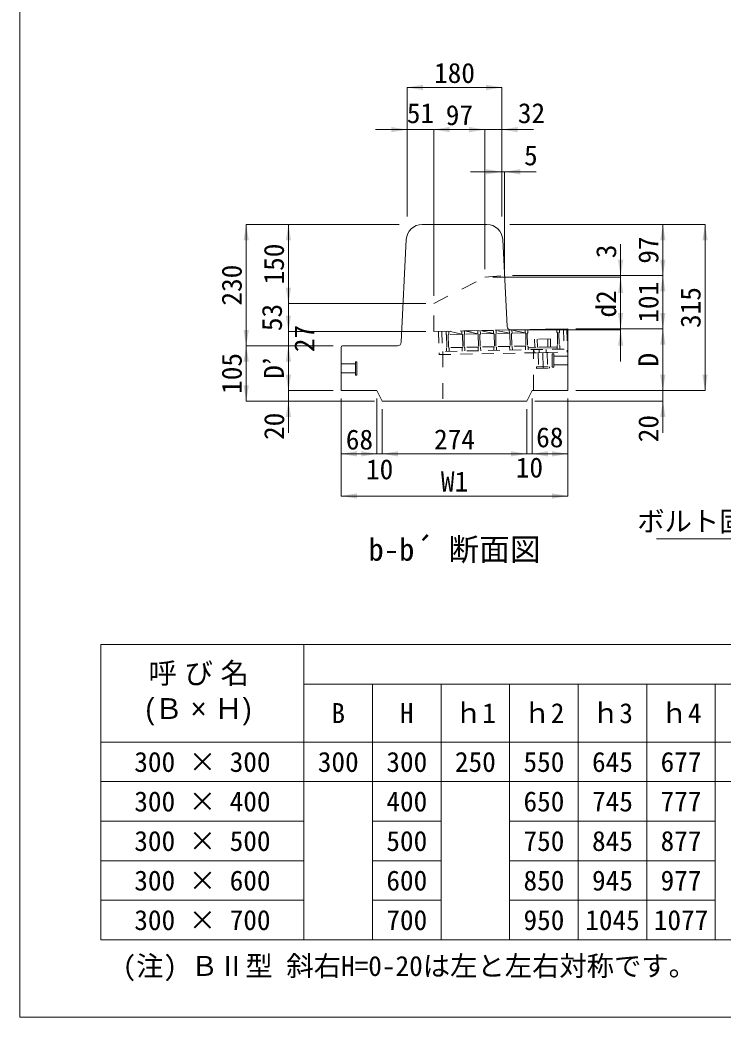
# Model space of a CAD drawing. Units: millimetres at full size; some dimension numbers follow another scale. Extents: x 50430 to 75195, y -63423 to -40900.
# Drawn here: x 53821 to 55154, y -48217 to -46325 of the extents above; entities that cross this region are included whole.
import ezdxf
from ezdxf.enums import TextEntityAlignment as Align

# ---------------------------------------------------------------- set-up
doc = ezdxf.new("R2010")
doc.units = ezdxf.units.MM
doc.header["$LTSCALE"] = 30
doc.linetypes.add('USER1', pattern=[1.35, 0.75, -0.6])
doc.linetypes.add('USER2', pattern=[2, 1, -1])
for name, color, linetype, lineweight in [('0_2', 7, 'Continuous', 13), ('DEFPOINTS_3', 8, 'Continuous', 0), ('側溝・本体', 7, 'Continuous', 9), ('寸法線', 7, 'Continuous', 9), ('本体', 2, 'Continuous', 20), ('枠', 5, 'Continuous', 5), ('補助線', 8, 'Continuous', 13), ('ｲﾝｻｰﾄ', 3, 'USER1', 9), ('ｸﾞﾚｰﾁﾝｸﾞ', 7, 'USER1', 5)]:
    doc.layers.add(name, color=color, linetype=linetype, lineweight=lineweight)
doc.layers.add('ﾊｯﾁﾝｸﾞ', color=8, linetype='Continuous')
doc.styles.add('ＭＳ ゴシック', font='')
doc.styles.add('ＭＳ Ｐゴシック', font='')
doc.styles.get('ＭＳ ゴシック').set_extended_font_data('MS Gothic')
doc.styles.get('ＭＳ Ｐゴシック').set_extended_font_data('MS PGothic')

# ---------------------------------------------------------------- blocks, each defined once
blk = doc.blocks.new('filled_arrow')
at = {"color": 0, "linetype": 'Continuous', "lineweight": -2}
blk.add_solid([(7.5, 1.25), (0, 0), (7.5, -1.25)], dxfattribs=at)

msp = doc.modelspace()

# ---------------------------------------------------------------- hatches: boundary and pattern name
at = {"layer": 'ﾊｯﾁﾝｸﾞ'}
msp.add_hatch(color=256, dxfattribs=at).paths.add_polyline_path([(54809.51, -46950.52), (54784.81, -46951.02), (54784.72, -46946.52), (54809.42, -46946.02), (54839.71, -46945.42), (54839.8, -46949.92)])

# ---------------------------------------------------------------- linework, layer by layer
at = {"layer": 'DEFPOINTS_3'}
for p, q in [((54359.66, -47770.35), (54489.66, -47770.35)), ((54619.66, -47770.35), (54749.66, -47770.35)), ((55139.66, -47770.35), (57144.66, -47770.35))]:
    msp.add_line(p, q, dxfattribs=at)
at = {"layer": '側溝・本体', "linetype": 'USER2'}
for p, q in [((54702.85, -46813.5), (54740, -46810.5)), ((54605.97, -46863.5), (54702.85, -46813.5)), ((54605.97, -46916.3), (54605.97, -46863.5)), ((54751.93, -46913.38), (54605.97, -46916.3)), ((54623.09, -46954.25), (54623.09, -47048.5)), ((54795.15, -47028.5), (54795.15, -46950.81))]:
    msp.add_line(p, q, dxfattribs=at)
at = {"layer": '寸法線'}
for p, q in [((54555.15, -46453.5), (54735.15, -46453.5)), ((54555.15, -46698.5), (54555.15, -46453.5)), ((54735.15, -46698.5), (54735.15, -46453.5)), ((54495.15, -46533.5), (54665.97, -46533.5)), ((54555.15, -46698.5), (54555.15, -46533.5)), ((54605.97, -46848.5), (54605.97, -46533.5)), ((54605.97, -46533.5), (54702.85, -46533.5)), ((54605.97, -46848.5), (54605.97, -46533.5)), ((54642.85, -46533.5), (54795.15, -46533.5)), ((54702.85, -46798.5), (54702.85, -46533.5)), ((54702.85, -46798.5), (54702.85, -46533.5)), ((54735.15, -46698.5), (54735.15, -46533.5)), ((54675.15, -46613.5), (54800.15, -46613.5)), ((54735.15, -46698.5), (54735.15, -46613.5)), ((54740.15, -46798.5), (54740.15, -46613.5)), ((54250.16, -46713.5), (54250.16, -46943.5)), ((54540.15, -46713.5), (54250.16, -46713.5)), ((54330.16, -46713.5), (54330.16, -46863.5)), ((54540.15, -46713.5), (54330.16, -46713.5)), ((54750.15, -46713.5), (55040.16, -46713.5)), ((54750.15, -46713.5), (55120.16, -46713.5)), ((55040.16, -46810.5), (55040.16, -46713.5)), ((55120.16, -47028.5), (55120.16, -46713.5)), ((54960.16, -46750.51), (54960.16, -46873.5)), ((54754.91, -46810.51), (55040.16, -46810.51)), ((54754.91, -46810.51), (54960.16, -46810.51)), ((54755, -46810.5), (55040.16, -46810.5)), ((55040.16, -46911.5), (55040.16, -46810.51)), ((54717.85, -46813.5), (54960.16, -46813.5)), ((54330.16, -46856.3), (54330.16, -47003.5)), ((54590.97, -46863.5), (54330.16, -46863.5)), ((54330.16, -46863.5), (54330.16, -46916.3)), ((54590.97, -46863.5), (54330.16, -46863.5)), ((54960.16, -46851.5), (54960.16, -46973.5)), ((54590.97, -46916.3), (54330.16, -46916.3)), ((54590.97, -46916.3), (54330.16, -46916.3)), ((54760.15, -46913.5), (54960.16, -46913.5)), ((54875.16, -46911.5), (55040.16, -46911.5)), ((54875.16, -46911.5), (54960.16, -46911.5)), ((54875.16, -46911.5), (55040.16, -46911.5)), ((55040.16, -46911.5), (55040.16, -47028.5)), ((54415.16, -46943.5), (54250.16, -46943.5)), ((54250.16, -46943.5), (54250.16, -47048.5)), ((54415.16, -46943.5), (54250.16, -46943.5)), ((54330.16, -46943.5), (54330.16, -47028.5)), ((54415.16, -46943.5), (54330.16, -46943.5)), ((54415.16, -46943.5), (54330.16, -46943.5)), ((54330.16, -46968.5), (54330.16, -47108.5)), ((55040.16, -46968.5), (55040.16, -47108.5)), ((54415.16, -47028.5), (54330.16, -47028.5)), ((54415.16, -47028.5), (54330.16, -47028.5)), ((54875.16, -47028.5), (55040.16, -47028.5)), ((54875.16, -47028.5), (55040.16, -47028.5)), ((54875.16, -47028.5), (55120.16, -47028.5)), ((54493.16, -47048.5), (54250.16, -47048.5)), ((54493.16, -47048.5), (54330.16, -47048.5)), ((54430.16, -47043.5), (54430.16, -47148.5)), ((54430.16, -47043.5), (54430.16, -47228.5)), ((54498.16, -47043.5), (54498.16, -47148.5)), ((54498.16, -47043.5), (54498.16, -47148.5)), ((54792.16, -47043.5), (54792.16, -47148.5)), ((54792.16, -47043.5), (54792.16, -47148.5)), ((54797.16, -47048.5), (55040.16, -47048.5)), ((54860.16, -47043.5), (54860.16, -47148.5)), ((54860.16, -47043.5), (54860.16, -47228.5)), ((54508.16, -47063.5), (54508.16, -47148.5)), ((54508.16, -47063.5), (54508.16, -47148.5)), ((54782.16, -47063.5), (54782.16, -47148.5)), ((54782.16, -47063.5), (54782.16, -47148.5)), ((54430.16, -47148.5), (54528.16, -47148.5)), ((54438.16, -47148.5), (54568.16, -47148.5)), ((54508.16, -47148.5), (54782.16, -47148.5)), ((54722.16, -47148.5), (54852.16, -47148.5)), ((54792.16, -47148.5), (54860.16, -47148.5)), ((54430.16, -47228.5), (54860.16, -47228.5))]:
    msp.add_line(p, q, dxfattribs=at)
at = {"layer": '寸法線', "lineweight": 13}
for p, q in [((53974.66, -47510.35), (57474.66, -47510.35)), ((53974.66, -47510.35), (53974.66, -48070.35)), ((54359.66, -47510.35), (54359.66, -47695.35)), ((54359.66, -47585.35), (57474.66, -47585.35)), ((54489.66, -47585.35), (54489.66, -47695.35)), ((54619.66, -47585.35), (54619.66, -47695.35)), ((54749.66, -47585.35), (54749.66, -47695.35)), ((54879.66, -47585.35), (54879.66, -47695.35)), ((55009.66, -47585.35), (55009.66, -47695.35)), ((55139.66, -47585.35), (55139.66, -47695.35)), ((53974.66, -47695.35), (54359.66, -47695.35)), ((54359.66, -47695.35), (54489.66, -47695.35)), ((54359.66, -47695.35), (54359.66, -47770.35)), ((54489.66, -47695.35), (54619.66, -47695.35)), ((54489.66, -47695.35), (54489.66, -47770.35)), ((54619.66, -47695.35), (57474.66, -47695.35)), ((54619.66, -47695.35), (54619.66, -47770.35)), ((54749.66, -47695.35), (54749.66, -47845.35)), ((54879.66, -47695.35), (54879.66, -48070.35)), ((55009.66, -47695.35), (55009.66, -48070.35)), ((55139.66, -47695.35), (55139.66, -48070.35)), ((53974.66, -47770.35), (54359.66, -47770.35)), ((54359.66, -47770.35), (54359.66, -48070.35)), ((54489.66, -47770.35), (54619.66, -47770.35)), ((54489.66, -47770.35), (54489.66, -48070.35)), ((54619.66, -47770.35), (54619.66, -48070.35)), ((54749.66, -47770.35), (55139.66, -47770.35)), ((53974.66, -47845.35), (54359.66, -47845.35)), ((54489.66, -47845.35), (54619.66, -47845.35)), ((54749.66, -47845.35), (55139.66, -47845.35)), ((54749.66, -47845.35), (54749.66, -48070.35)), ((53974.66, -47920.35), (54359.66, -47920.35)), ((54489.66, -47920.35), (54619.66, -47920.35)), ((54749.66, -47920.35), (55139.66, -47920.35)), ((53974.66, -47995.35), (54359.66, -47995.35)), ((54489.66, -47995.35), (54619.66, -47995.35)), ((54749.66, -47995.35), (55139.66, -47995.35)), ((53974.66, -48070.35), (54749.66, -48070.35)), ((54749.66, -48070.35), (55139.66, -48070.35)), ((55139.66, -48070.35), (56979.66, -48070.35))]:
    msp.add_line(p, q, dxfattribs=at)
at = {"layer": '寸法線'}
msp.add_lwpolyline([(56137.81, -47023.47), (55806.77, -47309.5), (55028.38, -47309.5)], dxfattribs=at)
at = {"layer": '本体'}
for p, q in [((54583.69, -46713.5), (54706.62, -46713.5)), ((54543.99, -46936.85), (54553.73, -46742)), ((54744.82, -46906.76), (54736.58, -46742)), ((54752.08, -46913.38), (54860.16, -46911.5)), ((54860.16, -47028.5), (54860.16, -46911.5)), ((54537.16, -46943.5), (54433.01, -46943.5)), ((54430.16, -46946.5), (54430.16, -47028.5)), ((54498.16, -47028.5), (54430.16, -47028.5)), ((54498.16, -47028.5), (54508.16, -47048.5)), ((54792.16, -47028.5), (54782.16, -47048.5)), ((54792.16, -47028.5), (54860.16, -47028.5)), ((54508.16, -47048.5), (54782.16, -47048.5))]:
    msp.add_line(p, q, dxfattribs=at)
for centre, radius, start, end in [((54583.69, -46743.5), 30, 90, 177.13758), ((54706.62, -46743.5), 30, 2.8624, 90), ((54751.81, -46906.38), 7, 182.86433, 272.23738), ((54433.16, -46946.5), 3, 90, 180), ((54537, -46936.5), 7, 270, 357.13972)]:
    msp.add_arc(centre, radius, start, end, dxfattribs=at)
at = {"layer": '枠', "lineweight": 20}
for q in [(53821.16, -44356.85), (59421.16, -48216.85)]:
    msp.add_line((53821.16, -48216.85), q, dxfattribs=at)
at = {"layer": '補助線', "lineweight": 9}
for p, q in [((54802.43, -46956.66), (54822.42, -46956.26)), ((54812.42, -46956.46), (54813.02, -46986.46))]:
    msp.add_line(p, q, dxfattribs=at)
at = {"layer": 'ｲﾝｻｰﾄ'}
for p, q in [((54803.93, -46956.63), (54820.92, -46956.29)), ((54803.93, -46956.63), (54804.47, -46983.63)), ((54820.92, -46956.29), (54821.46, -46983.29)), ((54430.16, -46995), (54430.16, -46978)), ((54860.16, -46980), (54860.16, -46963)), ((54800.47, -46983.71), (54825.46, -46983.21)), ((54800.47, -46983.71), (54800.53, -46986.71)), ((54800.53, -46986.71), (54825.52, -46986.21)), ((54825.46, -46983.21), (54825.52, -46986.21))]:
    msp.add_line(p, q, dxfattribs=at)
at = {"layer": 'ｲﾝｻｰﾄ', "linetype": 'USER2'}
for p, q in [((54830.15, -46984), (54830.15, -46959)), ((54833.16, -46959), (54830.15, -46959)), ((54833.16, -46984), (54833.16, -46959)), ((54430.16, -46978), (54457.15, -46978)), ((54457.15, -46999), (54457.15, -46974)), ((54457.15, -46974), (54460.16, -46974)), ((54460.16, -46999), (54460.16, -46974)), ((54860.16, -46963), (54833.16, -46963)), ((54860.16, -46980), (54833.16, -46980)), ((54430.16, -46995), (54457.15, -46995)), ((54457.15, -46999), (54460.16, -46999)), ((54833.16, -46984), (54830.15, -46984))]:
    msp.add_line(p, q, dxfattribs=at)
at = {"layer": 'ｸﾞﾚｰﾁﾝｸﾞ'}
for p, q in [((54615.08, -46916.4), (54858.04, -46911.54)), ((54615.08, -46916.4), (54615.96, -46960.39)), ((54621.08, -46916.28), (54621.84, -46954.28)), ((54629.08, -46916.12), (54629.2, -46922.12)), ((54629.2, -46922.12), (54630.22, -46923.1)), ((54630.22, -46923.1), (54630.7, -46947.1)), ((54634.2, -46922.02), (54633.22, -46923.04)), ((54633.22, -46923.04), (54633.7, -46947.04)), ((54634.08, -46916.02), (54634.2, -46922.02)), ((54659.2, -46921.52), (54634.08, -46916.02)), ((54659.2, -46921.52), (54634.2, -46922.02)), ((54659.08, -46915.52), (54659.2, -46921.52)), ((54659.2, -46921.52), (54660.22, -46922.5)), ((54660.22, -46922.5), (54660.7, -46946.5)), ((54664.19, -46921.42), (54663.21, -46922.44)), ((54663.21, -46922.44), (54663.69, -46946.44)), ((54664.07, -46915.42), (54664.19, -46921.42)), ((54689.19, -46920.92), (54664.07, -46915.42)), ((54689.19, -46920.92), (54664.19, -46921.42)), ((54689.07, -46914.92), (54689.19, -46920.92)), ((54689.19, -46920.92), (54690.21, -46921.9)), ((54690.21, -46921.9), (54690.69, -46945.9)), ((54694.19, -46920.82), (54693.21, -46921.84)), ((54693.21, -46921.84), (54693.69, -46945.84)), ((54719.18, -46920.32), (54694.07, -46914.82)), ((54694.07, -46914.82), (54694.19, -46920.82)), ((54719.18, -46920.32), (54694.19, -46920.82)), ((54719.06, -46914.32), (54719.18, -46920.32)), ((54719.18, -46920.32), (54720.2, -46921.3)), ((54720.2, -46921.3), (54720.68, -46945.3)), ((54724.18, -46920.22), (54723.2, -46921.24)), ((54723.2, -46921.24), (54723.68, -46945.24)), ((54749.18, -46919.72), (54724.06, -46914.22)), ((54724.06, -46914.22), (54724.18, -46920.22)), ((54749.18, -46919.72), (54724.18, -46920.22)), ((54749.06, -46913.72), (54749.18, -46919.72)), ((54749.18, -46919.72), (54750.2, -46920.7)), ((54750.2, -46920.7), (54750.68, -46944.7)), ((54754.18, -46919.62), (54753.2, -46920.64)), ((54753.2, -46920.64), (54753.68, -46944.64)), ((54779.17, -46919.12), (54754.06, -46913.62)), ((54754.06, -46913.62), (54754.18, -46919.62)), ((54779.17, -46919.12), (54754.18, -46919.62)), ((54779.05, -46913.12), (54779.17, -46919.12)), ((54779.17, -46919.12), (54780.19, -46920.1)), ((54780.19, -46920.1), (54780.67, -46944.1)), ((54784.17, -46919.02), (54783.19, -46920.04)), ((54783.19, -46920.04), (54783.67, -46944.04)), ((54784.05, -46913.02), (54784.17, -46919.02)), ((54839.04, -46911.92), (54839.16, -46917.92)), ((54839.16, -46917.92), (54840.18, -46918.9)), ((54840.18, -46918.9), (54840.66, -46942.9)), ((54844.16, -46917.82), (54843.18, -46918.84)), ((54843.18, -46918.84), (54843.66, -46942.84)), ((54844.04, -46911.82), (54844.16, -46917.82)), ((54852.04, -46911.66), (54852.8, -46949.66)), ((54858.04, -46911.54), (54858.92, -46955.54)), ((54826.91, -46930.67), (54796.92, -46931.27)), ((54796.92, -46931.27), (54797.22, -46946.27)), ((54801.92, -46931.17), (54802.22, -46946.17)), ((54821.91, -46930.77), (54822.21, -46945.77)), ((54826.91, -46930.67), (54827.21, -46945.67)), ((54839.68, -46943.92), (54840.66, -46942.9)), ((54844.68, -46943.82), (54843.66, -46942.84)), ((54852.8, -46949.66), (54615.84, -46954.4)), ((54615.96, -46960.39), (54858.92, -46955.54)), ((54629.72, -46948.12), (54630.7, -46947.1)), ((54629.84, -46954.12), (54629.72, -46948.12)), ((54660.7, -46946.5), (54633.7, -46947.04)), ((54634.72, -46948.02), (54633.7, -46947.04)), ((54634.84, -46954.02), (54634.72, -46948.02)), ((54659.72, -46947.52), (54660.7, -46946.5)), ((54659.84, -46953.52), (54659.72, -46947.52)), ((54690.69, -46945.9), (54663.69, -46946.44)), ((54664.71, -46947.42), (54663.69, -46946.44)), ((54664.83, -46953.42), (54664.71, -46947.42)), ((54689.71, -46946.92), (54690.69, -46945.9)), ((54689.83, -46952.92), (54689.71, -46946.92)), ((54720.68, -46945.3), (54693.69, -46945.84)), ((54694.71, -46946.82), (54693.69, -46945.84)), ((54694.83, -46952.82), (54694.71, -46946.82)), ((54719.7, -46946.32), (54720.68, -46945.3)), ((54719.82, -46952.32), (54719.7, -46946.32)), ((54750.68, -46944.7), (54723.68, -46945.24)), ((54724.7, -46946.22), (54723.68, -46945.24)), ((54724.82, -46952.22), (54724.7, -46946.22)), ((54749.7, -46945.72), (54750.68, -46944.7)), ((54749.82, -46951.72), (54749.7, -46945.72)), ((54780.67, -46944.1), (54753.68, -46944.64)), ((54754.7, -46945.62), (54753.68, -46944.64)), ((54754.82, -46951.62), (54754.7, -46945.62)), ((54779.69, -46945.12), (54780.67, -46944.1)), ((54779.81, -46951.12), (54779.69, -46945.12)), ((54784.69, -46945.02), (54783.67, -46944.04)), ((54784.81, -46951.02), (54784.69, -46945.02)), ((54839.71, -46945.42), (54784.72, -46946.52)), ((54795.81, -46950.8), (54795.93, -46956.79)), ((54827.21, -46945.67), (54797.22, -46946.27)), ((54805.93, -46956.59), (54805.81, -46950.6)), ((54818.92, -46956.33), (54818.8, -46950.34)), ((54839.8, -46949.92), (54839.68, -46943.92)), ((54844.8, -46949.82), (54844.68, -46943.82))]:
    msp.add_line(p, q, dxfattribs=at)

# ---------------------------------------------------------------- block references
at = {"layer": '寸法線', "xscale": 4, "yscale": 4}
for p in [(54555.15, -46453.5), (54605.97, -46533.5), (54605.97, -46533.5), (54735.15, -46533.5), (54740.15, -46613.5), (54430.16, -47148.5), (54508.16, -47148.5), (54508.16, -47148.5), (54792.16, -47148.5), (54430.16, -47228.5)]:
    msp.add_blockref('filled_arrow', p, dxfattribs=at)
for p, rotation in [((54735.15, -46453.5), 180), ((54555.15, -46533.5), 180), ((54702.85, -46533.5), 180), ((54702.85, -46533.5), 180), ((54735.15, -46613.5), 180), ((54250.16, -46713.5), 270), ((54330.16, -46713.5), 270), ((55040.16, -46713.5), 270), ((55120.16, -46713.5), 270), ((54960.16, -46810.51), 90), ((55040.16, -46810.5), 90), ((55040.16, -46810.51), 270), ((54960.16, -46813.5), 270), ((54330.16, -46863.5), 90), ((54330.16, -46916.3), 90), ((54960.16, -46911.5), 90), ((55040.16, -46911.5), 90), ((54250.16, -46943.5), 90), ((54960.16, -46913.5), 270), ((55040.16, -46911.5), 270), ((54250.16, -46943.5), 270), ((54330.16, -46943.5), 270), ((54330.16, -46943.5), 270), ((54330.16, -47028.5), 90), ((54330.16, -47028.5), 90), ((55040.16, -47028.5), 90), ((55040.16, -47028.5), 90), ((55120.16, -47028.5), 90), ((54250.16, -47048.5), 90), ((54330.16, -47048.5), 270), ((55040.16, -47048.5), 270), ((54498.16, -47148.5), 180), ((54782.16, -47148.5), 180), ((54782.16, -47148.5), 180), ((54860.16, -47148.5), 180), ((54860.16, -47228.5), 180)]:
    msp.add_blockref('filled_arrow', p, dxfattribs=dict(at, rotation=rotation))

# ---------------------------------------------------------------- texts
at = {"layer": '0_2', "style": 'ＭＳ ゴシック'}
msp.add_text('b-b´ 断面図', height=42.72, dxfattribs=at).set_placement((54645.16, -47308.5), align=Align.TOP_CENTER)
msp.add_text('(注) ＢⅡ型 斜右H=0-20は左と左右対称です。', height=37.98, dxfattribs=at).set_placement((54015.77, -48150.28), align=Align.BOTTOM_LEFT)
at = {"layer": '寸法線', "style": 'ＭＳ ゴシック'}
for s, p in [('180', (54645.15, -46426)), ('51', (54580.56, -46502.25)), ('97', (54654.41, -46506)), ('32', (54791.12, -46502.25)), ('5', (54789.92, -46582.25)), ('68', (54464.89, -47121.35)), ('274', (54645.16, -47121)), ('68', (54825.78, -47117.08)), ('10', (54503.16, -47177.75)), ('10', (54787.16, -47174.46)), ('W1', (54645.16, -47201)), ('B', (54424.66, -47640.35)), ('H', (54554.66, -47640.35)), ('ｈ1', (54684.66, -47640.35)), ('ｈ2', (54814.66, -47640.35)), ('ｈ3', (54944.66, -47640.35)), ('ｈ4', (55074.66, -47640.35)), ('300 × 300', (54167.16, -47732.85)), ('300', (54424.66, -47732.85)), ('300', (54554.66, -47732.85)), ('250', (54684.66, -47732.85)), ('550', (54814.66, -47732.85)), ('645', (54944.66, -47732.85)), ('677', (55074.66, -47732.85)), ('300 × 400', (54167.16, -47807.85)), ('400', (54554.66, -47807.85)), ('650', (54814.66, -47807.85)), ('745', (54944.66, -47807.85)), ('777', (55074.66, -47807.85)), ('300 × 500', (54167.16, -47882.85)), ('500', (54554.66, -47882.85)), ('750', (54814.66, -47882.85)), ('845', (54944.66, -47882.85)), ('877', (55074.66, -47882.85)), ('300 × 600', (54167.16, -47957.85)), ('600', (54554.66, -47957.85)), ('850', (54814.66, -47957.85)), ('945', (54944.66, -47957.85)), ('977', (55074.66, -47957.85)), ('300 × 700', (54167.16, -48032.85)), ('700', (54554.66, -48032.85)), ('950', (54814.66, -48032.85)), ('1045', (54944.66, -48032.85)), ('1077', (55074.66, -48032.85))]:
    msp.add_text(s, height=37.98, dxfattribs=at).set_placement(p, align=Align.MIDDLE_CENTER)
for s, p in [('150', (54302.66, -46788.5)), ('97', (55012.66, -46762)), ('3', (54932.66, -46764.53)), ('230', (54222.66, -46828.5)), ('101', (55012.66, -46861.01)), ('d2', (54932.66, -46864.11)), ('315', (55092.66, -46871)), ('53', (54298.91, -46889.9)), ('27', (54360.42, -46929.76)), ('105', (54222.66, -46996)), ('D', (55012.66, -46970)), ('D’', (54302.66, -46986)), ('20', (54303.1, -47096.32)), ('20', (55012.66, -47100.67))]:
    msp.add_text(s, height=37.98, rotation=90, dxfattribs=at).set_placement(p, align=Align.MIDDLE_CENTER)
msp.add_text('ボルト固定式グレ－チング(T-25）', height=37.98, dxfattribs=at).set_placement((55794.27, -47257.44), align=Align.TOP_RIGHT)
at = {"layer": '寸法線', "style": 'ＭＳ Ｐゴシック'}
for s, p in [('呼 び 名', (54064.69, -47596.25)), ('(Ｂ × Ｈ)', (54059.09, -47663.45))]:
    msp.add_text(s, height=39.59, dxfattribs=at).set_placement(p, align=Align.BOTTOM_LEFT)

doc.saveas('drawing.dxf')
